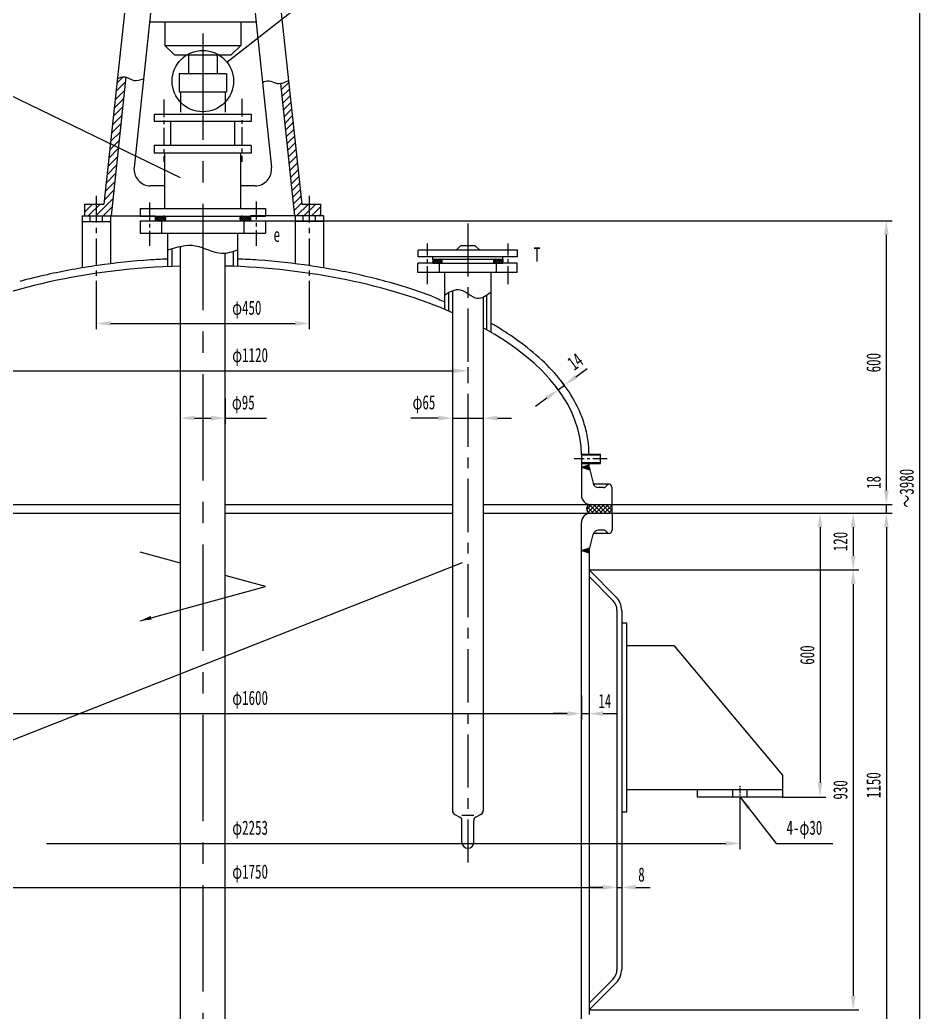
# Model space of a CAD drawing. Extents: x 0 to 5940, y 0 to 8400.
# Drawn here: x 1298 to 3211, y 4664 to 6761 of the extents above; entities that cross this region are included whole.
import ezdxf

# ---------------------------------------------------------------- set-up
doc = ezdxf.new("R2010")
doc.units = 0
doc.header["$LTSCALE"] = 1.5
doc.linetypes.add('CENTERX2', pattern=[4, 2.5, -0.5, 0.5, -0.5])
for name, color, linetype in [('中心线', 2, 'CENTERX2'), ('剖面线', 4, 'Continuous'), ('尺寸线', 2, 'Continuous'), ('粗实线', 1, 'Continuous'), ('细实线', 7, 'Continuous')]:
    doc.layers.add(name, color=color, linetype=linetype)
doc.styles.add('仿宋67', font='SIMFANG.TTF', dxfattribs={"width": 0.67})
doc.dimstyles.new('线性10', dxfattribs={"dimscale": 10, "dimtxt": 3, "dimasz": 3, "dimexe": 1.2, "dimexo": 0, "dimgap": 1.2, "dimtad": 1, "dimdec": 1, "dimdsep": 46, "dimtxsty": '仿宋67', "dimcen": 0, "dimadec": 1, "dimazin": 2, "dimtfac": 1.6, "dimtdec": 1, "dimtmove": 0, "dimatfit": 3, "dimfxl": 1, "dimtolj": 1, "dimtzin": 0, "dimarcsym": 0})

# ---------------------------------------------------------------- blocks, each defined once
blk = doc.blocks.new('*D5')
at = {"layer": 'Defpoints', "color": 0}
for p in [(2819.9, 5108.5), (1354.9, 5020.3), (2819.9, 5020.3)]:
    blk.add_point(p, dxfattribs=at)
at = {"layer": '尺寸线', "color": 0, "lineweight": -2}
for p, q in [((2819.9, 5108.5), (2819.9, 5008.3)), ((1354.9, 5020.3), (2789.9, 5020.3))]:
    blk.add_line(p, q, dxfattribs=at)
at = {"layer": '尺寸线', "color": 0}
blk.add_solid([(2789.9, 5025.3), (2789.9, 5015.3), (2819.9, 5020.3)], dxfattribs=at)
at = {"layer": '尺寸线', "color": 0, "insert": (1784.9, 5049.6), "char_height": 30, "attachment_point": 5, "style": '仿宋67'}
blk.add_mtext('\\A1;φ2253', dxfattribs=at)
blk = doc.blocks.new('_None')
blk = doc.blocks.new('*D6')
at = {"layer": 'Defpoints', "color": 0}
for p in [(809.9, 4970.1), (2559.9, 4965.6), (2559.9, 4927.5)]:
    blk.add_point(p, dxfattribs=at)
at = {"layer": '尺寸线', "color": 0, "lineweight": -2}
for p, q in [((809.9, 4970.1), (809.9, 4915.5)), ((2559.9, 4965.6), (2559.9, 4915.5)), ((839.9, 4927.5), (2529.9, 4927.5))]:
    blk.add_line(p, q, dxfattribs=at)
at = {"layer": '尺寸线', "color": 0}
for points in [[(839.9, 4932.5), (839.9, 4922.5), (809.9, 4927.5)], [(2529.9, 4932.5), (2529.9, 4922.5), (2559.9, 4927.5)]]:
    blk.add_solid(points, dxfattribs=at)
at = {"layer": '尺寸线', "color": 0, "insert": (1784.9, 4956.8), "char_height": 30, "attachment_point": 5, "style": '仿宋67'}
blk.add_mtext('\\A1;φ1750', dxfattribs=at)
blk = doc.blocks.new('*D7')
at = {"layer": 'Defpoints', "color": 0}
for p in [(884.9, 5337.4), (2484.9, 5332.8), (2484.9, 5294.8)]:
    blk.add_point(p, dxfattribs=at)
at = {"layer": '尺寸线', "color": 0, "lineweight": -2}
for p, q in [((884.9, 5337.4), (884.9, 5282.8)), ((2484.9, 5332.8), (2484.9, 5282.8)), ((914.9, 5294.8), (2454.9, 5294.8))]:
    blk.add_line(p, q, dxfattribs=at)
at = {"layer": '尺寸线', "color": 0}
for points in [[(914.9, 5299.8), (914.9, 5289.8), (884.9, 5294.8)], [(2454.9, 5299.8), (2454.9, 5289.8), (2484.9, 5294.8)]]:
    blk.add_solid(points, dxfattribs=at)
at = {"layer": '尺寸线', "color": 0, "insert": (1784.9, 5324), "char_height": 30, "attachment_point": 5, "style": '仿宋67'}
blk.add_mtext('\\A1;φ1600', dxfattribs=at)
blk = doc.blocks.new('*D8')
at = {"layer": 'Defpoints', "color": 0}
for p in [(1124.9, 6127.1), (2244.9, 6026.8), (2244.9, 6019.3)]:
    blk.add_point(p, dxfattribs=at)
at = {"layer": '尺寸线', "color": 0, "lineweight": -2}
for p, q in [((1124.9, 6127.1), (1124.9, 6007.3)), ((2244.9, 6026.8), (2244.9, 6007.3)), ((1154.9, 6019.3), (2214.9, 6019.3))]:
    blk.add_line(p, q, dxfattribs=at)
at = {"layer": '尺寸线', "color": 0}
for points in [[(1154.9, 6024.3), (1154.9, 6014.3), (1124.9, 6019.3)], [(2214.9, 6024.3), (2214.9, 6014.3), (2244.9, 6019.3)]]:
    blk.add_solid(points, dxfattribs=at)
at = {"layer": '尺寸线', "color": 0, "insert": (1784.9, 6048.6), "char_height": 30, "attachment_point": 5, "style": '仿宋67'}
blk.add_mtext('\\A1;φ1120', dxfattribs=at)
blk = doc.blocks.new('*D9')
at = {"layer": 'Defpoints', "color": 0}
for p in [(1459.9, 6209.4), (1909.9, 6209.4), (1909.9, 6119.3)]:
    blk.add_point(p, dxfattribs=at)
at = {"layer": '尺寸线', "color": 0, "lineweight": -2}
for p, q in [((1459.9, 6209.4), (1459.9, 6107.3)), ((1909.9, 6209.4), (1909.9, 6107.3)), ((1489.9, 6119.3), (1879.9, 6119.3))]:
    blk.add_line(p, q, dxfattribs=at)
at = {"layer": '尺寸线', "color": 0}
for points in [[(1489.9, 6124.3), (1489.9, 6114.3), (1459.9, 6119.3)], [(1879.9, 6124.3), (1879.9, 6114.3), (1909.9, 6119.3)]]:
    blk.add_solid(points, dxfattribs=at)
at = {"layer": '尺寸线', "color": 0, "insert": (1777.9, 6148.6), "char_height": 30, "attachment_point": 5, "style": '仿宋67'}
blk.add_mtext('\\A1;φ450', dxfattribs=at)
blk = doc.blocks.new('*D10')
at = {"layer": 'Defpoints', "color": 0}
for p in [(1637.4, 5967.2), (1732.4, 5961.5), (1732.4, 5919.3)]:
    blk.add_point(p, dxfattribs=at)
at = {"layer": '尺寸线', "color": 0, "lineweight": -2}
for p, q in [((1637.4, 5967.2), (1637.4, 5907.3)), ((1732.4, 5961.5), (1732.4, 5907.3)), ((1667.4, 5919.3), (1702.4, 5919.3))]:
    blk.add_line(p, q, dxfattribs=at)
at = {"layer": '尺寸线', "color": 0}
for points in [[(1667.4, 5924.3), (1667.4, 5914.3), (1637.4, 5919.3)], [(1702.4, 5924.3), (1702.4, 5914.3), (1732.4, 5919.3)]]:
    blk.add_solid(points, dxfattribs=at)
at = {"layer": '尺寸线', "color": 0, "insert": (1770.5, 5948.4), "char_height": 30, "attachment_point": 5, "style": '仿宋67'}
blk.add_mtext('\\A1;φ95', dxfattribs=at)
blk = doc.blocks.new('*D11')
at = {"layer": 'Defpoints', "color": 0}
for p in [(2212.4, 5967.2), (2277.4, 5961.5), (2277.4, 5919.3)]:
    blk.add_point(p, dxfattribs=at)
at = {"layer": '尺寸线', "color": 0, "lineweight": -2}
for p, q in [((2212.4, 5967.2), (2212.4, 5907.3)), ((2277.4, 5961.5), (2277.4, 5907.3)), ((2182.4, 5919.3), (2152.4, 5919.3)), ((2212.4, 5919.3), (2277.4, 5919.3)), ((2307.4, 5919.3), (2337.4, 5919.3))]:
    blk.add_line(p, q, dxfattribs=at)
at = {"layer": '尺寸线', "color": 0}
for points in [[(2182.4, 5924.3), (2182.4, 5914.3), (2212.4, 5919.3)], [(2307.4, 5924.3), (2307.4, 5914.3), (2277.4, 5919.3)]]:
    blk.add_solid(points, dxfattribs=at)
at = {"layer": '尺寸线', "color": 0, "insert": (2152.2, 5948.8), "char_height": 30, "attachment_point": 5, "style": '仿宋67'}
blk.add_mtext('\\A1;φ65', dxfattribs=at)
blk = doc.blocks.new('*D12')
at = {"layer": 'Defpoints', "color": 0}
for p in [(2549.9, 5718.5), (2505.4, 4568.5), (3129.1, 4568.5)]:
    blk.add_point(p, dxfattribs=at)
at = {"layer": '尺寸线', "color": 0, "lineweight": -2}
for p, q in [((2549.9, 5718.5), (3141.1, 5718.5)), ((3129.1, 5688.5), (3129.1, 4598.5)), ((2505.4, 4568.5), (3141.1, 4568.5))]:
    blk.add_line(p, q, dxfattribs=at)
at = {"layer": '尺寸线', "color": 0}
for points in [[(3124.1, 5688.5), (3134.1, 5688.5), (3129.1, 5718.5)], [(3124.1, 4598.5), (3134.1, 4598.5), (3129.1, 4568.5)]]:
    blk.add_solid(points, dxfattribs=at)
at = {"layer": '尺寸线', "color": 0, "insert": (3102.1, 5143.5), "char_height": 30, "attachment_point": 5, "rotation": 90, "style": '仿宋67'}
blk.add_mtext('\\A1;1150', dxfattribs=at)
blk = doc.blocks.new('*D13')
at = {"layer": 'Defpoints', "color": 0}
for p in [(1788.5, 7758.8), (1804.9, 3783.5), (3199.1, 3783.5)]:
    blk.add_point(p, dxfattribs=at)
at = {"layer": '尺寸线', "color": 0, "lineweight": -2}
for p, q in [((1788.5, 7758.8), (3211.1, 7758.8)), ((3199.1, 7728.8), (3199.1, 3813.5)), ((1804.9, 3783.5), (3211.1, 3783.5))]:
    blk.add_line(p, q, dxfattribs=at)
at = {"layer": '尺寸线', "color": 0}
for points in [[(3194.1, 7728.8), (3204.1, 7728.8), (3199.1, 7758.8)], [(3194.1, 3813.5), (3204.1, 3813.5), (3199.1, 3783.5)]]:
    blk.add_solid(points, dxfattribs=at)
at = {"layer": '尺寸线', "color": 0, "insert": (3172.1, 5771.1), "char_height": 30, "attachment_point": 5, "rotation": 90, "style": '仿宋67'}
blk.add_mtext('\\A1;～3980', dxfattribs=at)
blk = doc.blocks.new('*D14')
at = {"layer": 'Defpoints', "color": 0}
for p in [(2549.9, 5718.5), (2500.9, 5598.5), (3059.1, 5598.5)]:
    blk.add_point(p, dxfattribs=at)
at = {"layer": '尺寸线', "color": 0, "lineweight": -2}
for p, q in [((2549.9, 5718.5), (3071.1, 5718.5)), ((3059.1, 5688.5), (3059.1, 5628.5)), ((2500.9, 5598.5), (3071.1, 5598.5))]:
    blk.add_line(p, q, dxfattribs=at)
at = {"layer": '尺寸线', "color": 0}
for points in [[(3054.1, 5688.5), (3064.1, 5688.5), (3059.1, 5718.5)], [(3054.1, 5628.5), (3064.1, 5628.5), (3059.1, 5598.5)]]:
    blk.add_solid(points, dxfattribs=at)
at = {"layer": '尺寸线', "color": 0, "insert": (3032.1, 5658.5), "char_height": 30, "attachment_point": 5, "rotation": 90, "style": '仿宋67'}
blk.add_mtext('\\A1;120', dxfattribs=at)
blk = doc.blocks.new('*D15')
at = {"layer": 'Defpoints', "color": 0}
for p in [(2549.9, 5736.5), (3129.1, 5736.5), (2549.9, 5718.5)]:
    blk.add_point(p, dxfattribs=at)
at = {"layer": '尺寸线', "color": 0, "lineweight": -2}
for p, q in [((3129.1, 5766.5), (3129.1, 5796.5)), ((2549.9, 5736.5), (3141.1, 5736.5)), ((3129.1, 5718.5), (3129.1, 5736.5)), ((2549.9, 5718.5), (3141.1, 5718.5)), ((3129.1, 5688.5), (3129.1, 5658.5))]:
    blk.add_line(p, q, dxfattribs=at)
at = {"layer": '尺寸线', "color": 0}
for points in [[(3124.1, 5766.5), (3134.1, 5766.5), (3129.1, 5736.5)], [(3124.1, 5688.5), (3134.1, 5688.5), (3129.1, 5718.5)]]:
    blk.add_solid(points, dxfattribs=at)
at = {"layer": '尺寸线', "color": 0, "insert": (3102.4, 5783.4), "char_height": 30, "attachment_point": 5, "rotation": 90, "style": '仿宋67'}
blk.add_mtext('\\A1;18', dxfattribs=at)
blk = doc.blocks.new('*D16')
at = {"layer": 'Defpoints', "color": 0}
for p in [(1785.9, 6336.5), (3129.1, 6336.5), (2549.9, 5736.5)]:
    blk.add_point(p, dxfattribs=at)
at = {"layer": '尺寸线', "color": 0, "lineweight": -2}
for p, q in [((1785.9, 6336.5), (3141.1, 6336.5)), ((3129.1, 5766.5), (3129.1, 6306.5)), ((2549.9, 5736.5), (3141.1, 5736.5))]:
    blk.add_line(p, q, dxfattribs=at)
at = {"layer": '尺寸线', "color": 0}
for points in [[(3124.1, 6306.5), (3134.1, 6306.5), (3129.1, 6336.5)], [(3124.1, 5766.5), (3134.1, 5766.5), (3129.1, 5736.5)]]:
    blk.add_solid(points, dxfattribs=at)
at = {"layer": '尺寸线', "color": 0, "insert": (3102.1, 6036.5), "char_height": 30, "attachment_point": 5, "rotation": 90, "style": '仿宋67'}
blk.add_mtext('\\A1;600', dxfattribs=at)
blk = doc.blocks.new('*D17')
at = {"layer": 'Defpoints', "color": 0}
for p in [(2484.9, 5332.8), (2500.9, 5332.8), (2500.9, 5294.8)]:
    blk.add_point(p, dxfattribs=at)
at = {"layer": '尺寸线', "color": 0, "lineweight": -2}
for p, q in [((2484.9, 5332.8), (2484.9, 5282.8)), ((2500.9, 5332.8), (2500.9, 5282.8)), ((2454.9, 5294.8), (2424.9, 5294.8)), ((2484.9, 5294.8), (2500.9, 5294.8)), ((2530.9, 5294.8), (2560.9, 5294.8))]:
    blk.add_line(p, q, dxfattribs=at)
at = {"layer": '尺寸线', "color": 0}
for points in [[(2454.9, 5299.8), (2454.9, 5289.8), (2484.9, 5294.8)], [(2530.9, 5299.8), (2530.9, 5289.8), (2500.9, 5294.8)]]:
    blk.add_solid(points, dxfattribs=at)
at = {"layer": '尺寸线', "color": 0, "insert": (2534.3, 5321.5), "char_height": 30, "attachment_point": 5, "style": '仿宋67'}
blk.add_mtext('\\A1;14', dxfattribs=at)
blk = doc.blocks.new('*D18')
at = {"layer": 'Defpoints', "color": 0}
for p in [(2559.9, 4965.6), (2569.9, 4965.6), (2569.9, 4927.5)]:
    blk.add_point(p, dxfattribs=at)
at = {"layer": '尺寸线', "color": 0, "lineweight": -2}
for p, q in [((2559.9, 4965.6), (2559.9, 4915.5)), ((2569.9, 4965.6), (2569.9, 4915.5)), ((2529.9, 4927.5), (2499.9, 4927.5)), ((2559.9, 4927.5), (2569.9, 4927.5)), ((2599.9, 4927.5), (2629.9, 4927.5))]:
    blk.add_line(p, q, dxfattribs=at)
at = {"layer": '尺寸线', "color": 0}
for points in [[(2529.9, 4932.5), (2529.9, 4922.5), (2559.9, 4927.5)], [(2599.9, 4932.5), (2599.9, 4922.5), (2569.9, 4927.5)]]:
    blk.add_solid(points, dxfattribs=at)
at = {"layer": '尺寸线', "color": 0, "insert": (2611.7, 4954.5), "char_height": 30, "attachment_point": 5, "style": '仿宋67'}
blk.add_mtext('\\A1;8', dxfattribs=at)
blk = doc.blocks.new('*D20')
at = {"layer": 'Defpoints', "color": 0}
for p in [(2435.9, 5979.3), (2448.8, 5988.8), (2448.8, 5988.8)]:
    blk.add_point(p, dxfattribs=at)
at = {"layer": '尺寸线', "color": 0, "lineweight": -2}
for p, q in [((2473, 6006.5), (2497.2, 6024.3)), ((2448.8, 5988.8), (2441.7, 5998.5)), ((2435.9, 5979.3), (2428.8, 5989)), ((2435.9, 5979.3), (2448.8, 5988.8)), ((2411.7, 5961.6), (2387.6, 5943.8))]:
    blk.add_line(p, q, dxfattribs=at)
at = {"layer": '尺寸线', "color": 0}
for points in [[(2470, 6010.6), (2476, 6002.5), (2448.8, 5988.8)], [(2408.8, 5965.6), (2414.7, 5957.5), (2435.9, 5979.3)]]:
    blk.add_solid(points, dxfattribs=at)
at = {"layer": '尺寸线', "color": 0, "insert": (2471.7, 6038.9), "char_height": 30, "attachment_point": 5, "rotation": 36.286, "style": '仿宋67'}
blk.add_mtext('\\A1;14', dxfattribs=at)
blk = doc.blocks.new('*D23')
at = {"layer": 'Defpoints', "color": 0}
for p in [(2549.9, 5718.5), (2909.9, 5118.5), (2989.1, 5118.5)]:
    blk.add_point(p, dxfattribs=at)
at = {"layer": '尺寸线', "color": 0, "lineweight": -2}
for p, q in [((2549.9, 5718.5), (3001.1, 5718.5)), ((2989.1, 5688.5), (2989.1, 5148.5)), ((2909.9, 5118.5), (3001.1, 5118.5))]:
    blk.add_line(p, q, dxfattribs=at)
at = {"layer": '尺寸线', "color": 0}
for points in [[(2984.1, 5688.5), (2994.1, 5688.5), (2989.1, 5718.5)], [(2984.1, 5148.5), (2994.1, 5148.5), (2989.1, 5118.5)]]:
    blk.add_solid(points, dxfattribs=at)
at = {"layer": '尺寸线', "color": 0, "insert": (2962.1, 5418.5), "char_height": 30, "attachment_point": 5, "rotation": 90, "style": '仿宋67'}
blk.add_mtext('\\A1;600', dxfattribs=at)
blk = doc.blocks.new('*D24')
at = {"layer": 'Defpoints', "color": 0}
for p in [(2500.9, 5598.5), (2500.9, 4668.5), (3059.1, 4668.5)]:
    blk.add_point(p, dxfattribs=at)
at = {"layer": '尺寸线', "color": 0, "lineweight": -2}
for p, q in [((2500.9, 5598.5), (3071.1, 5598.5)), ((3059.1, 5568.5), (3059.1, 4698.5)), ((2500.9, 4668.5), (3071.1, 4668.5))]:
    blk.add_line(p, q, dxfattribs=at)
at = {"layer": '尺寸线', "color": 0}
for points in [[(3054.1, 5568.5), (3064.1, 5568.5), (3059.1, 5598.5)], [(3054.1, 4698.5), (3064.1, 4698.5), (3059.1, 4668.5)]]:
    blk.add_solid(points, dxfattribs=at)
at = {"layer": '尺寸线', "color": 0, "insert": (3032.1, 5133.5), "char_height": 30, "attachment_point": 5, "rotation": 90, "style": '仿宋67'}
blk.add_mtext('\\A1;930', dxfattribs=at)

msp = doc.modelspace()

# ---------------------------------------------------------------- hatches: boundary and pattern name
at = {"layer": '剖面线'}
h = msp.add_hatch(dxfattribs=at)
h.set_pattern_fill('ANSI31', color=256, scale=3.5, style=0)
h.set_pattern_definition([(45, (5176.086, 11164.432), (-7.857724, 7.857724), [])])
h.paths.add_polyline_path([(1435.93, 6371.83), (1435.93, 6346.83), (1459.93, 6346.83), (1459.93, 6371.83)])
edge = h.paths.add_edge_path()
edge.add_line((1475.93, 6371.83), (1459.93, 6371.83))
edge.add_line((1459.93, 6371.83), (1459.93, 6346.83))
edge.add_line((1459.93, 6346.83), (1491.3, 6346.83))
edge.add_line((1491.3, 6346.83), (1522.29, 6640.37))
edge.add_spline(control_points=[(1522.29, 6640.37), (1521.58, 6640.56), (1515.76, 6641.71), (1509.48, 6638.75), (1504.31, 6637.1)], knot_values=[0, 0, 0, 0, 2.2576133, 18.525772, 18.525772, 18.525772, 18.525772], degree=3, periodic=0)
edge.add_line((1504.31, 6637.1), (1475.93, 6371.83))
edge = h.paths.add_edge_path()
edge.add_line((1893.93, 6371.83), (1865.98, 6633.07))
edge.add_spline(control_points=[(1865.98, 6633.07), (1861.03, 6629.9), (1855.02, 6627.51), (1849, 6626.87)], knot_values=[39.1532724, 39.1532724, 39.1532724, 39.1532724, 56.803632, 56.803632, 56.803632, 56.803632], degree=3, periodic=0)
edge.add_line((1849, 6626.87), (1878.56, 6346.83))
edge.add_line((1878.56, 6346.83), (1909.93, 6346.83))
edge.add_line((1909.93, 6346.83), (1909.93, 6371.83))
edge.add_line((1909.93, 6371.83), (1893.93, 6371.83))
h.paths.add_polyline_path([(1933.93, 6371.83), (1909.93, 6371.83), (1909.93, 6346.83), (1933.93, 6346.83)])
h = msp.add_hatch(dxfattribs=at)
h.set_pattern_fill('ANSI37', color=256, style=0)
h.set_pattern_definition([(45, (7639.6854, 6396.0707), (-2.245064, 2.245064), []), (135, (7639.6854, 6396.0707), (-2.245064, -2.245064), [])])
h.paths.add_polyline_path([(1601.93, 6346.47), (1583.93, 6346.47), (1583.93, 6336.47), (1601.93, 6336.47, 1)])
h.paths.add_polyline_path([(1785.93, 6346.47), (1767.93, 6346.47, 1), (1767.93, 6336.47), (1785.93, 6336.47)])
h = msp.add_hatch(dxfattribs=at)
h.set_pattern_fill('ANSI37', color=256, style=0)
h.set_pattern_definition([(45, (6918.282, 5658.5405), (-2.245064, 2.245064), []), (135, (6918.282, 5658.5405), (-2.245064, -2.245064), [])])
h.paths.add_polyline_path([(2186.93, 6255.13), (2170.93, 6255.13), (2170.93, 6247.13), (2186.93, 6247.13, 1)])
h.paths.add_polyline_path([(2318.93, 6255.13), (2302.93, 6255.13, 1), (2302.93, 6247.13), (2318.93, 6247.13)])
at = {"layer": '剖面线', "linetype": 'Continuous'}
h = msp.add_hatch(dxfattribs=at)
h.set_pattern_fill('ANSI37', color=256, scale=0.4, style=0)
h.set_pattern_definition([(135, (65.5843, -448.7102), (0.89802561, 0.89802561), []), (45, (65.5843, -448.7102), (0.89802561, -0.89802561), [])])
h.paths.add_polyline_path([(2502.38, 5809.79), (2500.93, 5815.47), (2500.93, 5820.68), (2484.93, 5815.47)])
h = msp.add_hatch(dxfattribs=at)
h.set_pattern_fill('ANSI37', color=256, scale=2, style=0)
h.set_pattern_definition([(135, (65.584, -448.71), (4.490128, 4.490128), []), (45, (65.584, -448.71), (4.490128, -4.490128), [])])
h.paths.add_polyline_path([(2504.93, 5736.47), (2549.93, 5736.47), (2549.93, 5718.47), (2504.93, 5718.47, -1)])
h = msp.add_hatch(dxfattribs=at)
h.set_pattern_fill('ANSI37', color=256, scale=0.4, style=0)
h.set_pattern_definition([(225, (65.5843, 11903.6519), (0.89802561, -0.89802561), []), (315, (65.5843, 11903.6519), (0.89802561, 0.89802561), [])])
h.paths.add_polyline_path([(2484.93, 5639.47), (2500.93, 5634.26), (2500.93, 5639.47), (2502.38, 5645.15)])

# ---------------------------------------------------------------- linework, layer by layer
at = {"layer": '中心线', "ltscale": 60}
msp.add_line((1684.93, 7812.44), (1684.93, 3714.82), dxfattribs=at)
at = {"layer": '中心线', "ltscale": 10}
for p, q in [((1602.43, 6593.03), (1602.43, 6460.83)), ((1767.43, 6593.99), (1767.43, 6460.83)), ((1797.43, 6376.92), (1797.43, 6283.35)), ((1572.43, 6374.87), (1572.43, 6283.35)), ((2159.93, 6202.78), (2159.93, 6288.34)), ((2329.93, 6202.78), (2329.93, 6288.34))]:
    msp.add_line(p, q, dxfattribs=at)
at = {"layer": '中心线', "ltscale": 15}
for p, q in [((1459.93, 6389), (1459.93, 6209.36)), ((1909.93, 6389), (1909.93, 6209.36))]:
    msp.add_line(p, q, dxfattribs=at)
at = {"layer": '中心线', "ltscale": 30}
msp.add_line((2244.93, 6330.94), (2244.93, 4980.21), dxfattribs=at)
at = {"layer": '中心线', "ltscale": 8}
msp.add_line((2538.95, 5833.41), (2469.71, 5833.41), dxfattribs=at)
at = {"layer": '中心线', "ltscale": 3}
msp.add_line((2819.93, 5108.47), (2819.93, 5144.47), dxfattribs=at)
at = {"layer": '尺寸线'}
for p, q in [((1732.43, 5919.31), (1819.22, 5919.31)), ((2152.43, 5919.31), (2124.35, 5919.31)), ((1637.43, 5612.77), (1552.63, 5636)), ((1817.23, 5563.51), (1732.43, 5586.74)), ((1552.63, 5491.02), (1817.23, 5563.51)), ((2896.01, 5020.34), (3016.01, 5020.34))]:
    msp.add_line(p, q, dxfattribs=at)
msp.add_solid([(1576.83, 5493.5), (1552.63, 5491.02), (1574.72, 5501.21)], dxfattribs=at)
at = {"layer": '粗实线'}
for p, q in [((1543.86, 7006.83), (1475.93, 6371.83)), ((1826, 7006.83), (1893.93, 6371.83)), ((1591.88, 6940), (1539.72, 6449.1)), ((1777.98, 6940), (1830.14, 6449.1)), ((1572.42, 6756.83), (1796.98, 6756.83)), ((1604.93, 6756.83), (1604.93, 6706.83)), ((1764.93, 6756.83), (1764.93, 6706.83)), ((1604.93, 6706.83), (1624.93, 6686.83)), ((1604.93, 6706.83), (1764.93, 6706.83)), ((1764.93, 6706.83), (1744.93, 6686.83)), ((1624.93, 6686.83), (1744.93, 6686.83)), ((1654.93, 6686.83), (1654.93, 6646.83)), ((1714.93, 6686.83), (1714.93, 6646.83)), ((1522.29, 6640.37), (1491.3, 6346.83)), ((1634.93, 6646.83), (1634.93, 6608.83)), ((1734.93, 6646.83), (1634.93, 6646.83)), ((1734.93, 6646.83), (1734.93, 6608.83)), ((1634.93, 6608.83), (1734.93, 6608.83)), ((1637.43, 6608.83), (1637.43, 6566.19)), ((1732.43, 6608.83), (1732.43, 6566.19)), ((1849, 6626.87), (1878.56, 6346.83)), ((1582.43, 6561.91), (1582.43, 6545.91)), ((1582.43, 6561.91), (1787.43, 6561.91)), ((1787.43, 6545.91), (1582.43, 6545.91)), ((1617.43, 6495.43), (1617.43, 6545.91)), ((1752.43, 6495.43), (1752.43, 6545.91)), ((1787.43, 6561.91), (1787.43, 6545.91)), ((1582.43, 6495.43), (1582.43, 6479.43)), ((1787.43, 6495.43), (1582.43, 6495.43)), ((1787.43, 6495.43), (1787.43, 6479.43)), ((1787.43, 6479.43), (1582.43, 6479.43)), ((1604.93, 6362.47), (1604.93, 6479.43)), ((1764.93, 6362.47), (1764.93, 6479.43)), ((1602.93, 6410.28), (1574.51, 6410.28)), ((1795.35, 6410.28), (1766.93, 6410.28)), ((1435.93, 6346.83), (1435.93, 6371.83)), ((1435.93, 6371.83), (1475.93, 6371.83)), ((1552.43, 6362.47), (1817.43, 6362.47)), ((1552.43, 6362.47), (1552.43, 6346.47)), ((1817.43, 6362.47), (1817.43, 6346.47)), ((1893.93, 6371.83), (1933.93, 6371.83)), ((1933.93, 6346.83), (1933.93, 6371.83)), ((1429.93, 6346.83), (1429.93, 6236.83)), ((1429.93, 6346.83), (1489.93, 6346.83)), ((1429.93, 6334.83), (1489.93, 6334.83)), ((1435.93, 6346.83), (1583.93, 6346.83)), ((1446.93, 6334.83), (1446.93, 6346.83)), ((1472.93, 6334.83), (1472.93, 6346.83)), ((1489.93, 6346.83), (1489.93, 6245.53)), ((1552.29, 6336.47), (1552.29, 6310.47)), ((1552.29, 6336.47), (1606.79, 6336.47)), ((1552.43, 6346.47), (1817.43, 6346.47)), ((1583.93, 6346.47), (1583.93, 6336.47)), ((1583.93, 6336.47), (1732.43, 6336.47)), ((1597.79, 6336.47), (1597.79, 6310.47)), ((1732.43, 6336.47), (1785.93, 6336.47)), ((1762.79, 6336.47), (1817.29, 6336.47)), ((1771.79, 6336.47), (1771.79, 6310.47)), ((1933.93, 6346.83), (1785.93, 6346.83)), ((1785.93, 6346.47), (1785.93, 6336.47)), ((1817.29, 6336.47), (1817.29, 6310.47)), ((1879.93, 6346.83), (1879.93, 6245.53)), ((1939.93, 6346.83), (1879.93, 6346.83)), ((1939.93, 6334.83), (1879.93, 6334.83)), ((1896.93, 6334.83), (1896.93, 6346.83)), ((1922.93, 6334.83), (1922.93, 6346.83)), ((1939.93, 6346.83), (1939.93, 6236.83)), ((1552.29, 6310.47), (1758.79, 6310.47)), ((1610.93, 6239.76), (1610.93, 6310.47)), ((1758.79, 6310.47), (1817.29, 6310.47)), ((1758.93, 6239.76), (1758.93, 6310.47)), ((1619.93, 6240.15), (1619.93, 6277.84)), ((1637.43, 4263.43), (1637.43, 6282.41)), ((1749.93, 6240.15), (1749.93, 6272.1)), ((2349.93, 6274.13), (2139.93, 6274.13)), ((2219.93, 6274.13), (2229.93, 6284.13)), ((2229.93, 6284.13), (2259.93, 6284.13)), ((2269.93, 6274.13), (2259.93, 6284.13)), ((1732.43, 4247.13), (1732.43, 6267.97)), ((2349.93, 6260.13), (2139.93, 6260.13)), ((2170.93, 6255.13), (2170.93, 6260.13)), ((2170.93, 6255.13), (2170.93, 6247.13)), ((2170.93, 6255.13), (2318.93, 6255.13)), ((2318.93, 6255.13), (2318.93, 6260.13)), ((2318.93, 6255.13), (2318.93, 6247.13)), ((2191.43, 6247.13), (2139.43, 6247.13)), ((2170.93, 6247.13), (2212.23, 6247.13)), ((2184.43, 6247.13), (2184.43, 6227.13)), ((2212.43, 6247.13), (2318.93, 6247.13)), ((2349.43, 6247.13), (2297.43, 6247.13)), ((2304.43, 6247.13), (2304.43, 6227.13)), ((2277.43, 6227.13), (2139.43, 6227.13)), ((2195.93, 6149.24), (2195.93, 6227.13)), ((2349.43, 6227.13), (2277.43, 6227.13)), ((2293.93, 6100.85), (2293.93, 6227.13)), ((2212.43, 6188.5), (2212.43, 5090.13)), ((2204.93, 6145.44), (2204.93, 6184.95)), ((2277.43, 6175.35), (2277.43, 5090.13)), ((2284.93, 6106.05), (2284.93, 6179.57)), ((2484.93, 5843.41), (2524.93, 5843.41)), ((2484.93, 5841.41), (2524.93, 5841.41)), ((2484.93, 5825.41), (2524.93, 5825.41)), ((2484.93, 5823.41), (2524.93, 5823.41)), ((2558.21, 5541.19), (2500.93, 5598.47)), ((2551.14, 5534.12), (2500.93, 5584.33)), ((2559.93, 5512.9), (2559.93, 4754.04)), ((2569.93, 5512.9), (2569.93, 4754.04)), ((2569.93, 5486.47), (2579.93, 5486.47)), ((2579.93, 5486.47), (2579.93, 5086.47)), ((2579.93, 5438.47), (2679.93, 5438.47)), ((2679.93, 5438.47), (2909.93, 5164.47)), ((2909.93, 5164.47), (2909.93, 5118.47)), ((2579.93, 5134.47), (2909.93, 5134.47)), ((2729.93, 5118.47), (2729.93, 5134.47)), ((2909.93, 5118.47), (2729.93, 5118.47)), ((2804.93, 5118.47), (2804.93, 5134.47)), ((2834.93, 5118.47), (2834.93, 5134.47)), ((2217.75, 5081.29), (2228.18, 5075.77)), ((2232.43, 5080.13), (2257.43, 5080.13)), ((2272.11, 5081.29), (2261.68, 5075.77)), ((2579.93, 5086.47), (2569.93, 5086.47)), ((2232.43, 5022.63), (2232.43, 5068.7)), ((2257.43, 5022.63), (2257.43, 5068.7)), ((2551.14, 4732.83), (2500.93, 4682.61)), ((2558.21, 4725.76), (2500.93, 4668.47))]:
    msp.add_line(p, q, dxfattribs=at)
at = {"layer": '粗实线', "ltscale": 10}
for p, q in [((2139.93, 6260.13), (2139.93, 6274.13)), ((2349.93, 6260.13), (2349.93, 6274.13)), ((2139.43, 6227.13), (2139.43, 6247.13)), ((2349.43, 6227.13), (2349.43, 6247.13))]:
    msp.add_line(p, q, dxfattribs=at)
at = {"layer": '粗实线', "linetype": 'Continuous'}
for p, q in [((2484.93, 5841.47), (2484.93, 5756.47)), ((2524.93, 5823.41), (2524.93, 5843.41)), ((2484.93, 5815.47), (2500.93, 5820.68)), ((2484.93, 5815.47), (2502.38, 5809.79)), ((2500.93, 5815.47), (2500.93, 5823.41)), ((2500.93, 5815.47), (2509.62, 5781.5)), ((2543.93, 5779.47), (2510.34, 5779.47)), ((2531.81, 5772.47), (2521.25, 5772.47)), ((2549.93, 5772.47), (2546.08, 5779.13)), ((2549.93, 5736.47), (2549.93, 5772.47)), ((819.93, 5736.47), (1637.43, 5736.47)), ((1732.43, 5736.47), (2212.43, 5736.47)), ((2277.43, 5736.47), (2549.93, 5736.47)), ((2549.93, 5718.47), (2549.93, 5736.47)), ((819.93, 5718.47), (1637.43, 5718.47)), ((1732.43, 5718.47), (2212.43, 5718.47)), ((2277.43, 5718.47), (2549.93, 5718.47)), ((2549.93, 5718.47), (2549.93, 5682.47)), ((2484.93, 4584.47), (2484.93, 5698.47)), ((2500.93, 5639.47), (2509.62, 5673.44)), ((2543.93, 5675.47), (2510.34, 5675.47)), ((2531.81, 5682.47), (2521.25, 5682.47)), ((2549.93, 5682.47), (2546.08, 5675.81)), ((2484.93, 5639.47), (2502.38, 5645.15)), ((2484.93, 5639.47), (2500.93, 5634.26)), ((2500.93, 5639.47), (2500.93, 4659.08))]:
    msp.add_line(p, q, dxfattribs=at)
at = {"layer": '粗实线'}
for centre, radius, start, end in [((1574.51, 6445.28), 35, 173.74966, 270), ((1795.35, 6445.28), 35, 270, 6.25034), ((1601.93, 6341.47), 5, 270, 90), ((1767.93, 6341.47), 5, 90, 270), ((1627.2, 5355.28), 900.16, 91.03553, 92.35398), ((1742.66, 5355.28), 900.16, 87.64602, 88.96447), ((2186.93, 6251.13), 4, 270, 90), ((2302.93, 6251.13), 4, 90, 270), ((2449.2, 6791.91), 675.72, 245.49596, 247.98721), ((2192, 5925.92), 218.91, 55.02737, 62.2496), ((2529.93, 5512.9), 40, 360, 45), ((2529.93, 5512.9), 30, 360, 45), ((2222.43, 5090.13), 10, 180, 242.08128), ((2224.43, 5068.7), 8, 0, 62.08128), ((2265.43, 5068.7), 8, 117.91872, 180), ((2267.43, 5090.13), 10, 297.91872, 0), ((2244.93, 5022.63), 12.5, 180, 0), ((2529.93, 4754.04), 30, 315, 0), ((2529.93, 4754.04), 40, 315, 0)]:
    msp.add_arc(centre, radius, start, end, dxfattribs=at)
at = {"layer": '粗实线', "linetype": 'Continuous'}
for centre, radius, start, end in [((2521.25, 5784.47), 12, 194.34933, 270), ((2531.81, 5779.47), 7, 270, 330), ((2543.93, 5772.47), 7, 72.07165, 150), ((2504.93, 5756.47), 20, 180, 270), ((2504.93, 5727.47), 9, 90, 270), ((2504.93, 5698.47), 20, 90, 180), ((2521.25, 5670.47), 12, 90, 165.65067), ((2531.81, 5675.47), 7, 30, 90), ((2543.93, 5682.47), 7, 210, 287.92835)]:
    msp.add_arc(centre, radius, start, end, dxfattribs=at)
at = {"layer": '粗实线'}
for start_param, end_param in [(4.7717989, 5.4877865), (3.9924021, 4.652979), (3.1415927, 3.8783892)]:
    msp.add_ellipse((1684.93, 5841.47), major_axis=(-800, 0), ratio=0.5, start_param=start_param, end_param=end_param, dxfattribs=at)
for points in [[(1610.93, 6275.11), (1669.46, 6283.8), (1724.71, 6267.61), (1758.93, 6275.11)], [(2195.93, 6179.83), (2228.82, 6190.78), (2264.87, 6172.76), (2293.93, 6185.83)]]:
    msp.add_spline(points, degree=3, dxfattribs=at)
for points, knots in [([(1590.23, 6254.69), (1585.01, 6254.38), (1579.8, 6254.05), (1536.97, 6251.09), (1499.7, 6247.17), (1426.6, 6236.74), (1390.77, 6230.23), (1336.43, 6218.14), (1317.2, 6213.39), (1298.36, 6208.26)], [4.82986125, 4.82986125, 4.82986125, 4.82986125, 4.84935784, 4.84935784, 4.990353, 4.990353, 5.13134815, 5.13134815, 5.21072547, 5.21072547, 5.21072547, 5.21072547]), ([(2168.94, 6177.05), (2153.08, 6182.97), (2136.81, 6188.59), (2088, 6204.16), (2054.44, 6213.27), (1985.16, 6229.04), (1949.43, 6235.69), (1876.5, 6246.41), (1839.29, 6250.48), (1794.36, 6253.77), (1787, 6254.25), (1779.63, 6254.69)], [4.07135893, 4.07135893, 4.07135893, 4.07135893, 4.14438208, 4.14438208, 4.28537723, 4.28537723, 4.42637239, 4.42637239, 4.56736754, 4.56736754, 4.59491667, 4.59491667, 4.59491667, 4.59491667]), ([(2500.92, 5843.41), (2500.83, 5853.72), (2500, 5864.03), (2496.77, 5885.2), (2494.28, 5896.06), (2487.68, 5917.57), (2483.57, 5928.23), (2471.15, 5954.95), (2461.77, 5970.83), (2439.52, 6001.73), (2426.65, 6016.76), (2397.66, 6045.83), (2381.53, 6059.86), (2349.42, 6084.39), (2333.92, 6095.06), (2317.48, 6105.31)], [3.14607271, 3.14607271, 3.14607271, 3.14607271, 3.21770058, 3.21770058, 3.2938085, 3.2938085, 3.36991643, 3.36991643, 3.48707649, 3.48707649, 3.60423656, 3.60423656, 3.72139662, 3.72139662, 3.81755715, 3.81755715, 3.81755715, 3.81755715])]:
    msp.add_open_spline(points, degree=3, knots=knots, dxfattribs=at)
at = {"layer": '细实线'}
for p, q in [((1637.43, 6427.22), (426.84, 7013.79)), ((1735.93, 6671.73), (1896.73, 6798.01))]:
    msp.add_line(p, q, dxfattribs=at)
at = {"layer": '细实线', "linetype": 'Continuous'}
msp.add_line((2232.55, 5613.44), (426.84, 4900.51), dxfattribs=at)
at = {"layer": '细实线'}
msp.add_circle((1684.93, 6631.68), 64.84, dxfattribs=at)
for points, start_tangent, end_tangent in [([(1504.31, 6637.1), (1520.16, 6640.78), (1538.95, 6633.07), (1559.63, 6636.46)], (0.9530198, 0.3029081), (0.9757186, 0.2190277)), ([(1811.04, 6628.83), (1824.52, 6632.43), (1839.69, 6627.45), (1865.98, 6633.07)], (0.8490331, 0.5283397), (0.8414417, 0.5403478))]:
    msp.add_spline(points, degree=3, dxfattribs=dict(at, start_tangent=start_tangent, end_tangent=end_tangent))

# ---------------------------------------------------------------- texts
at = {"layer": '尺寸线', "char_height": 30, "attachment_point": 5, "style": '仿宋67'}
for s, insert in [('e', (1841.33, 6306.6)), ('T', (2391.02, 6265.14)), ('\\A1;4-φ30', (2956.01, 5049.61))]:
    msp.add_mtext(s, dxfattribs=dict(at, insert=insert))

# ---------------------------------------------------------------- dimensions: what is measured, and where the dimension line sits
at = {"layer": '尺寸线'}
dim = msp.add_linear_dim(base=(3199.09, 3783.47), p1=(1788.53, 7758.83), p2=(1804.93, 3783.47), angle=90, text='～3980', dimstyle='线性10', dxfattribs=at)
dim.commit()
dim.dimension.update_dxf_attribs({"geometry": '*D13', "text_midpoint": (3172.09, 5771.15)})
dim = msp.add_linear_dim(base=(3129.09, 6336.47), p1=(2549.93, 5736.47), p2=(1785.93, 6336.47), angle=90, dimstyle='线性10', override={"dimtmove": 1}, dxfattribs=at)
dim.commit()
dim.dimension.update_dxf_attribs({"geometry": '*D16', "text_midpoint": (3102.09, 6036.47)})
for base, p1, p2, picture, middle in [((1909.93, 6119.31), (1459.93, 6209.36), (1909.93, 6209.36), '*D9', (1777.88, 6119.31)), ((2244.93, 6019.31), (1124.93, 6127.13), (2244.93, 6026.84), '*D8', (1784.93, 6019.31)), ((2484.93, 5294.77), (884.93, 5337.4), (2484.93, 5332.84), '*D7', (1784.93, 5294.77)), ((2559.93, 4927.5), (809.93, 4970.12), (2559.93, 4965.56), '*D6', (1784.93, 4927.5))]:
    dim = msp.add_linear_dim(base=base, p1=p1, p2=p2, text='φ<>', dimstyle='线性10', dxfattribs=at)
    dim.commit()
    dim.dimension.update_dxf_attribs({"geometry": picture, "text_midpoint": middle, "dimtype": 160})
dim = msp.add_linear_dim(base=(2448.82, 5988.78), p1=(2435.93, 5979.31), p2=(2448.82, 5988.78), angle=36.28597, text='14', dimstyle='线性10', override={"dimtmove": 2}, dxfattribs=at)
dim.commit()
dim.dimension.update_dxf_attribs({"geometry": '*D20', "text_midpoint": (2471.67, 6038.91), "dimtype": 161})
for base, p1, p2, text, override, picture, middle in [((1732.43, 5919.31), (1637.43, 5967.22), (1732.43, 5961.48), 'φ<>', {"dimtmove": 2}, '*D10', (1770.5, 5948.4)), ((2277.43, 5919.31), (2212.43, 5967.22), (2277.43, 5961.48), 'φ<>', {"dimtmove": 2}, '*D11', (2152.19, 5948.78)), ((2500.93, 5294.77), (2484.93, 5332.84), (2500.93, 5332.84), '14', {"dimtmove": 2}, '*D17', (2534.27, 5321.54)), ((2819.93, 5020.34), (1354.92, 5020.34), (2819.93, 5108.47), 'φ2253', {"dimblk1": 'None', "dimsah": 1, "dimse1": 1}, '*D5', (1784.93, 5020.34)), ((2569.93, 4927.5), (2559.93, 4965.56), (2569.93, 4965.56), '8', {"dimtmove": 2}, '*D18', (2611.7, 4954.52))]:
    dim = msp.add_linear_dim(base=base, p1=p1, p2=p2, text=text, dimstyle='线性10', override=override, dxfattribs=at)
    dim.commit()
    dim.dimension.update_dxf_attribs({"geometry": picture, "text_midpoint": middle, "dimtype": 160})
dim = msp.add_linear_dim(base=(3129.09, 5736.47), p1=(2549.93, 5718.47), p2=(2549.93, 5736.47), angle=90, dimstyle='线性10', override={"dimtmove": 2}, dxfattribs=at)
dim.commit()
dim.dimension.update_dxf_attribs({"geometry": '*D15', "text_midpoint": (3102.38, 5783.4), "dimtype": 160})
for base, p1, p2, picture, middle in [((3059.09, 5598.47), (2549.93, 5718.47), (2500.93, 5598.47), '*D14', (3032.09, 5658.47)), ((3129.09, 4568.47), (2549.93, 5718.47), (2505.43, 4568.47), '*D12', (3102.09, 5143.47)), ((2989.09, 5118.47), (2549.93, 5718.47), (2909.93, 5118.47), '*D23', (2962.09, 5418.47)), ((3059.09, 4668.47), (2500.93, 5598.47), (2500.93, 4668.47), '*D24', (3032.09, 5133.47))]:
    dim = msp.add_linear_dim(base=base, p1=p1, p2=p2, angle=90, dimstyle='线性10', dxfattribs=at)
    dim.commit()
    dim.dimension.update_dxf_attribs({"geometry": picture, "text_midpoint": middle})

# ---------------------------------------------------------------- leaders
msp.add_leader([(2819.93, 5118.47), (2896.01, 5020.34)], dimstyle='线性10', override={"dimgap": 1.2, "dimtad": 0}, dxfattribs=at)

doc.saveas('drawing.dxf')
